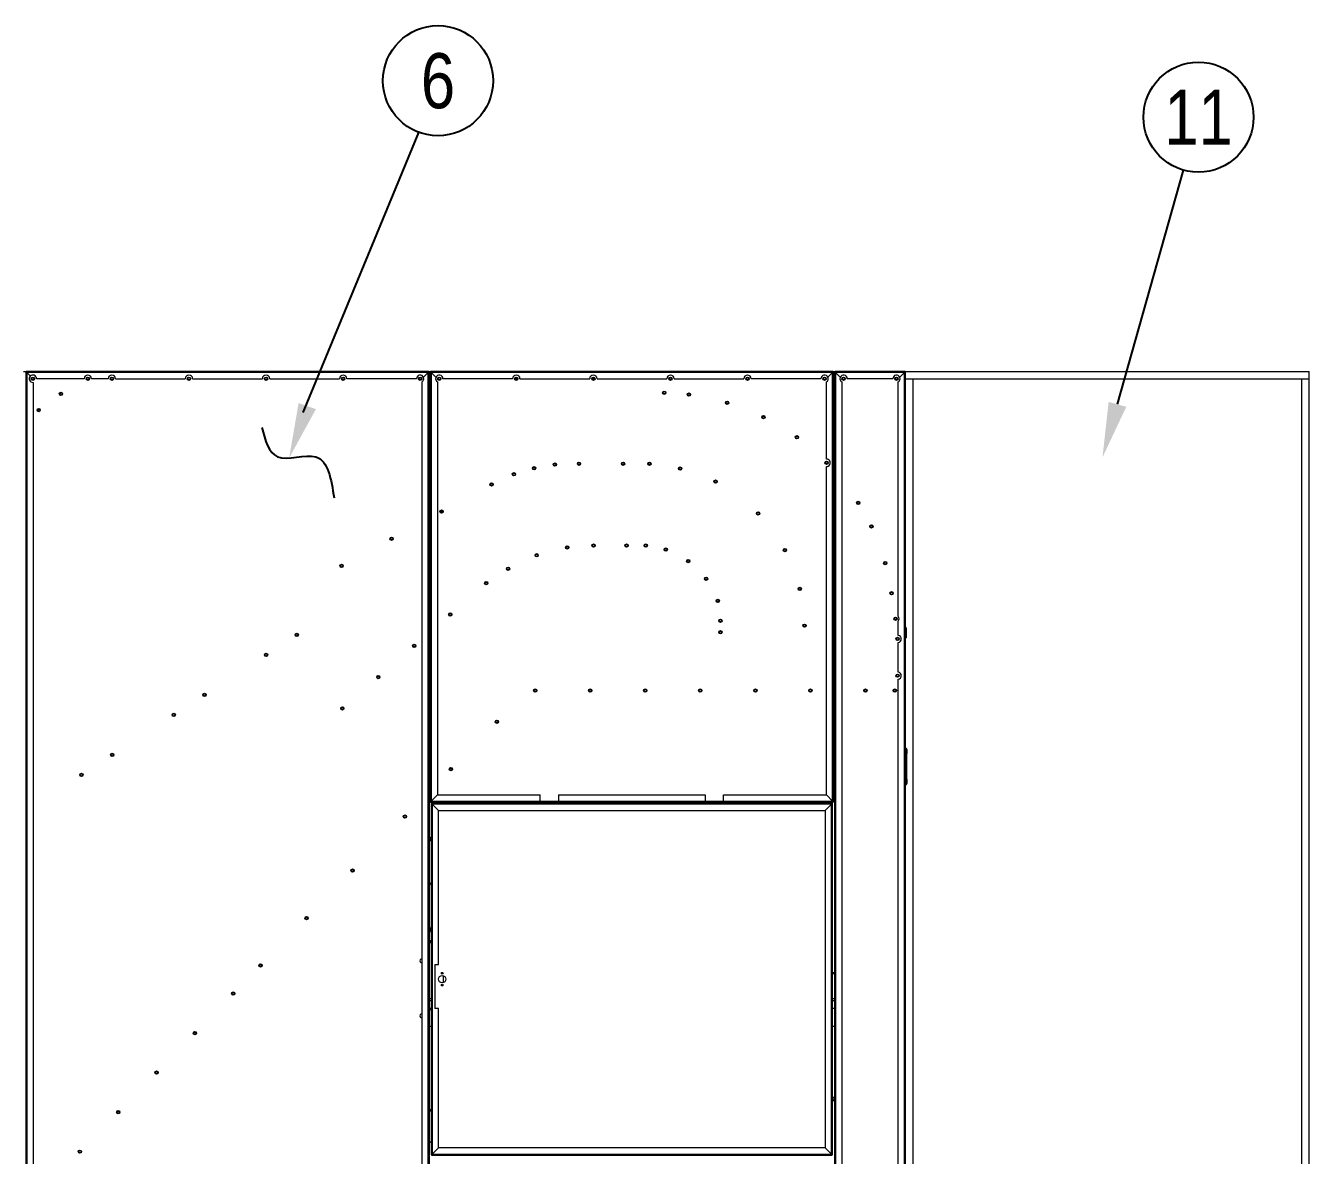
# Model space of a CAD drawing. Header units: millimetres. Extents: x -662982 to 31426, y -140792 to 22681.
# Drawn here: x 14714 to 18212, y 10351 to 13429 of the extents above; entities that cross this region are included whole.
import ezdxf
from ezdxf.enums import TextEntityAlignment as Align

# ---------------------------------------------------------------- set-up
doc = ezdxf.new("R2010")
doc.units = ezdxf.units.MM
doc.layers.add('냉각탑_dim', color=1, linetype='Continuous')
doc.layers.add('냉각탑_text', color=3, linetype='Continuous')
doc.styles.get("Standard").update_dxf_attribs({"font": 'arial.ttf'})

# ---------------------------------------------------------------- blocks, each defined once
blk = doc.blocks.new('1')
at = {"color": 7, "lineweight": 20, "ltscale": 0.003944}
blk.add_line((14708.8, 12487.4), (14715.9, 12487.4), dxfattribs=at)
at = {"color": 7, "lineweight": 20, "ltscale": 0.000888889}
for p, q in [((14714.3, 12485.8), (14715.9, 12485.8)), ((14714.3, 12484.3), (14715.9, 12484.3)), ((14715.9, 12487.4), (14715.9, 12485.8)), ((14717.4, 12487.4), (14717.4, 12485.8)), ((15811.2, 12487.4), (15811.2, 12485.8)), ((15812.7, 12487.4), (15812.7, 12485.8)), ((15814.3, 12485.8), (15812.7, 12485.8)), ((15814.3, 12484.3), (15812.7, 12484.3)), ((15816.3, 12485.8), (15817.9, 12485.8)), ((15816.3, 12484.3), (15817.9, 12484.3)), ((15817.9, 12487.4), (15817.9, 12485.8)), ((15819.4, 12487.4), (15819.4, 12485.8)), ((16913.2, 12487.4), (16913.2, 12485.8)), ((16914.7, 12487.4), (16914.7, 12485.8)), ((16916.3, 12485.8), (16914.7, 12485.8)), ((16916.3, 12484.3), (16914.7, 12484.3)), ((16918.3, 12485.8), (16919.9, 12485.8)), ((16918.3, 12484.3), (16919.9, 12484.3)), ((16919.9, 12487.4), (16919.9, 12485.8)), ((16921.4, 12487.4), (16921.4, 12485.8)), ((17109.2, 12487.4), (17109.2, 12485.8)), ((17110.7, 12487.4), (17110.7, 12485.8)), ((17112.3, 12485.8), (17110.7, 12485.8)), ((17112.3, 12484.3), (17110.7, 12484.3)), ((17112.3, 11761.3), (17113.9, 11761.3)), ((15816.3, 11316.5), (15817.9, 11316.5)), ((15816.3, 11315), (15817.9, 11315)), ((15817.9, 11313.4), (15817.9, 11315)), ((15819.3, 11309.8), (15820.9, 11309.8)), ((15819.3, 11308.3), (15820.9, 11308.3)), ((15819.4, 11313.4), (15819.4, 11315)), ((15820.9, 11311.4), (15820.9, 11309.8)), ((15822.4, 11311.4), (15822.4, 11309.8)), ((16910.2, 11311.4), (16910.2, 11309.8)), ((16911.7, 11311.4), (16911.7, 11309.8)), ((16913.3, 11309.8), (16911.7, 11309.8)), ((16913.3, 11308.3), (16911.7, 11308.3)), ((16913.2, 11313.4), (16913.2, 11315)), ((16916.3, 11316.5), (16914.7, 11316.5)), ((16916.3, 11315), (16914.7, 11315)), ((16914.7, 11313.4), (16914.7, 11315)), ((15819.3, 10354.5), (15820.9, 10354.5)), ((16913.3, 10354.5), (16911.7, 10354.5)), ((15819.3, 10353), (15820.9, 10353)), ((15820.9, 10351.4), (15820.9, 10353)), ((15822.4, 10351.4), (15822.4, 10353)), ((16910.2, 10351.4), (16910.2, 10353)), ((16911.7, 10351.4), (16911.7, 10353)), ((16913.3, 10353), (16911.7, 10353))]:
    blk.add_line(p, q, dxfattribs=at)
at = {"color": 7, "lineweight": 20, "ltscale": 0.000833333}
for p, q in [((14714.3, 12485.8), (14714.3, 12484.3)), ((14717.4, 12487.4), (14715.9, 12487.4)), ((14715.9, 12484.3), (14715.9, 12485.8)), ((14715.9, 12485.8), (14717.4, 12485.8)), ((14717.4, 12484.3), (14715.9, 12484.3)), ((15812.7, 12487.4), (15811.2, 12487.4)), ((15811.2, 12484.3), (15811.2, 12485.8)), ((15811.2, 12485.8), (15812.7, 12485.8)), ((15811.2, 12484.3), (15812.7, 12484.3)), ((15812.7, 12485.8), (15812.7, 12484.3)), ((15814.3, 12484.3), (15814.3, 12485.8)), ((15816.3, 12485.8), (15816.3, 12484.3)), ((15819.4, 12487.4), (15817.9, 12487.4)), ((15817.9, 12485.8), (15819.4, 12485.8)), ((15817.9, 12484.3), (15817.9, 12485.8)), ((15819.4, 12484.3), (15817.9, 12484.3)), ((16914.7, 12487.4), (16913.2, 12487.4)), ((16913.2, 12484.3), (16913.2, 12485.8)), ((16913.2, 12485.8), (16914.7, 12485.8)), ((16913.2, 12484.3), (16914.7, 12484.3)), ((16913.2, 12484.3), (16914.7, 12484.3)), ((16914.7, 12485.8), (16914.7, 12484.3)), ((16916.3, 12484.3), (16916.3, 12485.8)), ((16918.3, 12485.8), (16918.3, 12484.3)), ((16921.4, 12487.4), (16919.9, 12487.4)), ((16919.9, 12484.3), (16919.9, 12485.8)), ((16919.9, 12485.8), (16921.4, 12485.8)), ((16921.4, 12484.3), (16919.9, 12484.3)), ((16919.9, 12484.3), (16921.4, 12484.3)), ((17110.7, 12487.4), (17109.2, 12487.4)), ((17109.2, 12484.3), (17109.2, 12485.8)), ((17109.2, 12485.8), (17110.7, 12485.8)), ((17109.2, 12484.3), (17110.7, 12484.3)), ((17110.7, 12485.8), (17110.7, 12484.3)), ((17112.3, 12484.3), (17112.3, 12485.8)), ((15816.3, 11316.5), (15816.3, 11315)), ((15817.9, 11315), (15817.9, 11316.5)), ((15819.4, 11315), (15817.9, 11315)), ((15817.9, 11313.4), (15819.4, 11313.4)), ((15819.3, 11309.8), (15819.3, 11308.3)), ((15822.4, 11311.4), (15820.9, 11311.4)), ((15820.9, 11309.8), (15822.4, 11309.8)), ((15820.9, 11308.3), (15820.9, 11309.8)), ((15822.4, 11308.3), (15820.9, 11308.3)), ((16911.7, 11311.4), (16910.2, 11311.4)), ((16910.2, 11309.8), (16911.7, 11309.8)), ((16910.2, 11308.3), (16910.2, 11309.8)), ((16910.2, 11308.3), (16911.7, 11308.3)), ((16911.7, 11309.8), (16911.7, 11308.3)), ((16913.2, 11316.5), (16913.2, 11315)), ((16914.7, 11315), (16913.2, 11315)), ((16913.2, 11313.4), (16914.7, 11313.4)), ((16913.3, 11308.3), (16913.3, 11309.8)), ((16914.7, 11316.5), (16914.7, 11315)), ((16916.3, 11315), (16916.3, 11316.5)), ((15819.3, 10354.5), (15819.3, 10353)), ((15820.9, 10353), (15820.9, 10354.5)), ((16910.2, 10354.5), (16910.2, 10353)), ((16911.7, 10354.5), (16911.7, 10353)), ((16913.3, 10353), (16913.3, 10354.5)), ((15822.4, 10353), (15820.9, 10353)), ((15820.9, 10351.4), (15822.4, 10351.4)), ((16911.7, 10353), (16910.2, 10353)), ((16910.2, 10351.4), (16911.7, 10351.4))]:
    blk.add_line(p, q, dxfattribs=at)
at = {"color": 7, "lineweight": 20}
for p, q in [((14714.3, 12484.3), (14714.3, 9642.5)), ((15811.2, 12487.4), (14717.4, 12487.4)), ((14717.4, 12484.3), (14717.4, 9642.5)), ((15811.2, 12484.3), (14717.4, 12484.3)), ((14734.3, 12457.4), (14734.3, 10174.4)), ((15794.3, 9659.4), (15794.3, 12458.7)), ((15811.2, 9642.5), (15811.2, 12484.3)), ((15814.3, 9642.5), (15814.3, 12484.3)), ((15816.3, 12484.3), (15816.3, 11316.5)), ((16913.2, 12487.4), (15819.4, 12487.4)), ((16913.2, 12484.3), (15819.4, 12484.3)), ((15819.4, 12484.3), (15819.4, 11316.5)), ((15836.3, 12458.7), (15836.3, 11333.4)), ((16913.2, 11316.5), (16913.2, 12484.3)), ((16916.3, 11316.5), (16916.3, 12484.3)), ((16918.3, 12484.3), (16918.3, 9642.5)), ((16921.4, 12484.3), (16921.4, 9642.5)), ((16938.3, 12458.7), (16938.3, 9659.4)), ((17109.2, 9642.5), (17109.2, 12484.3)), ((17112.3, 9642.5), (17112.3, 12484.3)), ((17132.3, 9507.4), (17132.3, 12467.4)), ((17092.3, 9659.4), (17092.3, 11648.5)), ((15819.3, 11308.3), (15819.3, 10354.5)), ((15819.4, 11313.4), (16913.2, 11313.4)), ((16910.2, 11311.4), (15822.4, 11311.4)), ((16910.2, 11308.3), (15822.4, 11308.3)), ((15822.4, 11308.3), (15822.4, 10354.5)), ((16910.2, 10354.5), (16910.2, 11308.3)), ((16913.3, 10354.5), (16913.3, 11308.3)), ((15839.3, 11291.4), (16893.3, 11291.4)), ((16893.3, 11291.4), (16893.3, 10371.4)), ((15822.4, 10354.5), (16910.2, 10354.5)), ((16893.3, 10371.4), (15839.3, 10371.4)), ((15822.4, 10351.4), (16910.2, 10351.4))]:
    blk.add_line(p, q, dxfattribs=at)
at = {"color": 7, "lineweight": 20, "ltscale": 0.000833349}
for p, q in [((14715.9, 12484.3), (14717.4, 12484.3)), ((15817.9, 12484.3), (15819.4, 12484.3))]:
    blk.add_line(p, q, dxfattribs=at)
at = {"color": 7, "lineweight": 20, "ltscale": 0.001722}
for p, q in [((14717.4, 12484.3), (14717.4, 12487.4)), ((15819.4, 12484.3), (15819.4, 12487.4)), ((16921.4, 12484.3), (16921.4, 12487.4)), ((15819.4, 11316.5), (15816.3, 11316.5)), ((15819.4, 11316.5), (15819.4, 11313.4)), ((15822.4, 11308.3), (15822.4, 11311.4)), ((16913.2, 11316.5), (16916.3, 11316.5)), ((15822.4, 10354.5), (15819.3, 10354.5)), ((15822.4, 10354.5), (15822.4, 10351.4)), ((16910.2, 10354.5), (16913.3, 10354.5))]:
    blk.add_line(p, q, dxfattribs=at)
at = {"color": 7, "lineweight": 20, "ltscale": 0.007529}
blk.add_line((14727, 12474.7), (14717.4, 12484.3), dxfattribs=at)
blk.add_line((14727, 12474.7), (14717.4, 12484.3), dxfattribs=at)
at = {"color": 7, "lineweight": 20, "ltscale": 0.072222}
blk.add_line((14873.8, 12467.4), (14743.8, 12467.4), dxfattribs=at)
at = {"color": 7, "lineweight": 20, "ltscale": 0.025278}
blk.add_line((14939.3, 12467.4), (14893.8, 12467.4), dxfattribs=at)
at = {"color": 7, "lineweight": 20, "ltscale": 0.105556}
for p, q in [((14959.3, 12467.4), (15149.3, 12467.4)), ((15169.3, 12467.4), (15359.3, 12467.4)), ((15379.3, 12467.4), (15569.3, 12467.4)), ((15779.3, 12467.4), (15589.3, 12467.4)), ((16041.3, 12467.4), (15851.3, 12467.4)), ((16061.3, 12467.4), (16251.3, 12467.4)), ((16271.3, 12467.4), (16461.3, 12467.4)), ((16481.3, 12467.4), (16671.3, 12467.4)), ((16881.3, 12467.4), (16691.3, 12467.4))]:
    blk.add_line(p, q, dxfattribs=at)
at = {"color": 7, "lineweight": 20, "ltscale": 0.010045}
for p, q in [((15798.4, 12471.5), (15811.2, 12484.3)), ((15798.4, 12471.5), (15811.2, 12484.3)), ((15832.2, 12471.5), (15819.4, 12484.3)), ((15832.2, 12471.5), (15819.4, 12484.3)), ((16900.4, 12471.5), (16913.2, 12484.3)), ((16900.4, 12471.5), (16913.2, 12484.3)), ((16934.2, 12471.5), (16921.4, 12484.3)), ((16934.2, 12471.5), (16921.4, 12484.3)), ((17096.4, 12471.5), (17109.2, 12484.3)), ((17096.4, 12471.5), (17109.2, 12484.3))]:
    blk.add_line(p, q, dxfattribs=at)
at = {"color": 7, "lineweight": 20, "ltscale": 0.000833318}
blk.add_line((15811.2, 12484.3), (15812.7, 12484.3), dxfattribs=at)
at = {"color": 7, "lineweight": 20, "ltscale": 0.002889}
for p, q in [((15812.7, 12487.4), (15817.9, 12487.4)), ((16914.7, 12487.4), (16919.9, 12487.4))]:
    blk.add_line(p, q, dxfattribs=at)
at = {"color": 7, "lineweight": 20, "ltscale": 0.001111}
for p, q in [((15814.3, 12484.3), (15816.3, 12484.3)), ((16916.3, 12484.3), (16918.3, 12484.3)), ((15816.3, 12450.5), (15814.3, 12450.5)), ((15816.3, 12447.4), (15814.3, 12447.4)), ((15814.3, 12442.9), (15816.3, 12442.9)), ((15814.3, 12442.3), (15816.3, 12442.3)), ((15814.3, 12440.7), (15816.3, 12440.7)), ((16918.3, 12450.5), (16916.3, 12450.5)), ((16918.3, 12447.4), (16916.3, 12447.4)), ((16916.3, 11688.6), (16918.3, 11688.6)), ((16916.3, 11641.7), (16918.3, 11641.7)), ((16918.3, 11640.2), (16916.3, 11640.2)), ((16918.3, 11638.6), (16916.3, 11638.6)), ((16918.3, 11638.6), (16916.3, 11638.6)), ((16918.3, 11635.5), (16916.3, 11635.5)), ((16918.3, 11599.7), (16916.3, 11599.7)), ((16918.3, 11596.6), (16916.3, 11596.6)), ((16918.3, 11482.6), (16916.3, 11482.6)), ((16916.3, 11470.7), (16918.3, 11470.7)), ((16916.3, 11469.2), (16918.3, 11469.2)), ((16916.3, 11467.6), (16918.3, 11467.6)), ((16918.3, 11466), (16916.3, 11466)), ((16916.3, 11461), (16918.3, 11461)), ((16918.3, 11459.8), (16916.3, 11459.8)), ((17115.6, 11446), (17113.6, 11446)), ((17115.6, 11445.2), (17113.6, 11445.2)), ((17113.6, 11376), (17115.6, 11376)), ((16918.3, 11359.8), (16916.3, 11359.8))]:
    blk.add_line(p, q, dxfattribs=at)
at = {"color": 7, "lineweight": 20, "ltscale": 0.00315}
for p, q in [((16048.5, 12468.4), (16054.1, 12468.4)), ((16258.5, 12468.4), (16264.1, 12468.4))]:
    blk.add_line(p, q, dxfattribs=at)
at = {"color": 7, "lineweight": 20, "ltscale": 0.003136}
for p, q in [((16048.5, 12466.4), (16054.1, 12466.4)), ((16258.5, 12466.4), (16264.1, 12466.4))]:
    blk.add_line(p, q, dxfattribs=at)
at = {"color": 7, "lineweight": 20, "ltscale": 0.001812}
for p, q in [((16049.7, 12464.9), (16052.9, 12464.9)), ((16259.7, 12464.9), (16262.9, 12464.9))]:
    blk.add_line(p, q, dxfattribs=at)
at = {"color": 7, "lineweight": 20, "ltscale": 0.002485}
blk.add_line((16469.3, 12465.2), (16469.3, 12469.6), dxfattribs=at)
at = {"color": 7, "lineweight": 20, "ltscale": 0.11685}
blk.add_line((16896.3, 12248.4), (16896.3, 12458.7), dxfattribs=at)
at = {"color": 7, "lineweight": 20, "ltscale": 0.104333}
for p, q in [((17109.2, 12487.4), (16921.4, 12487.4)), ((17109.2, 12484.3), (16921.4, 12484.3))]:
    blk.add_line(p, q, dxfattribs=at)
at = {"color": 7, "lineweight": 20, "ltscale": 0.068889}
blk.add_line((17077.3, 12467.4), (16953.3, 12467.4), dxfattribs=at)
at = {"color": 7, "lineweight": 20, "ltscale": 0.354778}
blk.add_line((17092.3, 11820.1), (17092.3, 12458.7), dxfattribs=at)
at = {"lineweight": 20}
for p, q in [((17110.7, 12487.4), (17112.3, 12487.4)), ((17112.3, 12487.4), (18212.3, 12487.4)), ((17112.3, 12485.8), (17112.3, 12487.4)), ((17112.3, 12467.4), (18212.3, 12467.4)), ((18192.3, 9507.4), (18192.3, 12467.4)), ((18212.3, 9487.4), (18212.3, 12487.4))]:
    blk.add_line(p, q, dxfattribs=at)
at = {"color": 7, "lineweight": 20, "ltscale": 0.00282}
for p, q in [((14811.5, 12428.7), (14807.4, 12425.7)), ((14750.8, 12384.6), (14746.7, 12381.7))]:
    blk.add_line(p, q, dxfattribs=at)
at = {"color": 7, "lineweight": 20, "ltscale": 0.001525}
for p, q in [((16918.3, 12245.7), (16916.3, 12247.5)), ((16918.3, 12241.4), (16916.3, 12243.3)), ((16918.3, 12190.8), (16916.3, 12192.6))]:
    blk.add_line(p, q, dxfattribs=at)
at = {"color": 7, "lineweight": 20, "ltscale": 0.497241}
blk.add_line((16896.3, 11333.4), (16896.3, 12228.4), dxfattribs=at)
at = {"color": 7, "lineweight": 20, "ltscale": 0.001265}
for p, q in [((15814.3, 12109.9), (15816.3, 12111)), ((15814.3, 12106.3), (15816.3, 12107.4)), ((15814.3, 12064.4), (15816.3, 12065.4))]:
    blk.add_line(p, q, dxfattribs=at)
at = {"color": 7, "lineweight": 20, "ltscale": 0.003257}
blk.add_line((15847.1, 12108.2), (15847.1, 12102.4), dxfattribs=at)
at = {"color": 7, "lineweight": 20, "ltscale": 0.001473}
for p, q in [((15816.3, 11803.6), (15814.3, 11801.9)), ((15816.3, 11799.5), (15814.3, 11797.8)), ((15816.3, 11750.6), (15814.3, 11748.8))]:
    blk.add_line(p, q, dxfattribs=at)
at = {"color": 7, "lineweight": 20, "ltscale": 0.021651}
blk.add_line((17092.3, 11768.1), (17092.3, 11807.1), dxfattribs=at)
at = {"color": 7, "lineweight": 20, "ltscale": 0.014944}
blk.add_line((17113.9, 11788.2), (17113.9, 11761.3), dxfattribs=at)
at = {"color": 7, "lineweight": 20, "ltscale": 0.044669}
blk.add_line((17092.3, 11668.1), (17092.3, 11748.5), dxfattribs=at)
at = {"color": 7, "lineweight": 20, "ltscale": 0.000722222}
blk.add_line((17112.3, 11445.2), (17113.6, 11445.2), dxfattribs=at)
at = {"color": 7, "lineweight": 20, "ltscale": 0.001833}
for p, q in [((17115.6, 11445.2), (17112.3, 11445.2)), ((17115.6, 11376.8), (17112.3, 11376.8))]:
    blk.add_line(p, q, dxfattribs=at)
at = {"color": 7, "lineweight": 20, "ltscale": 0.006389}
for p, q in [((17113.6, 11457.5), (17113.6, 11446)), ((17115.6, 11457.5), (17115.6, 11446)), ((17113.6, 11376), (17113.6, 11364.5)), ((17115.6, 11376), (17115.6, 11364.5))]:
    blk.add_line(p, q, dxfattribs=at)
at = {"color": 7, "lineweight": 20, "ltscale": 0.002333}
for p, q in [((17115.6, 11441), (17115.6, 11445.2)), ((17115.6, 11376.8), (17115.6, 11381))]:
    blk.add_line(p, q, dxfattribs=at)
at = {"color": 7, "lineweight": 20, "ltscale": 0.038}
blk.add_line((17115.6, 11376.8), (17115.6, 11445.2), dxfattribs=at)
at = {"color": 7, "lineweight": 20, "ltscale": 0.005556}
for p, q in [((17115.6, 11431), (17115.6, 11441)), ((17115.6, 11421), (17115.6, 11431)), ((17115.6, 11411), (17115.6, 11421)), ((17115.6, 11401), (17115.6, 11411)), ((17115.6, 11391), (17115.6, 11401)), ((17115.6, 11381), (17115.6, 11391)), ((15829.3, 10871.4), (15839.3, 10871.4)), ((15839.3, 10751.4), (15829.3, 10751.4)), ((15814.3, 10478), (15819.3, 10469.3)), ((15814.3, 10478), (15819.3, 10469.3))]:
    blk.add_line(p, q, dxfattribs=at)
at = {"color": 7, "lineweight": 20, "ltscale": 0.001596}
for p, q in [((15816.3, 11375.3), (15814.3, 11373.2)), ((15816.3, 11370.3), (15814.3, 11368.2)), ((15816.3, 11320), (15814.3, 11317.9))]:
    blk.add_line(p, q, dxfattribs=at)
at = {"color": 7, "lineweight": 20, "ltscale": 0.001632}
blk.add_line((15816.3, 11315), (15814.3, 11312.9), dxfattribs=at)
at = {"color": 7, "lineweight": 20, "ltscale": 0.013278}
for p, q in [((15836.3, 11333.4), (15819.4, 11316.5)), ((15819.4, 11316.5), (15836.3, 11333.4)), ((15822.4, 11308.3), (15839.3, 11291.4)), ((15839.3, 11291.4), (15822.4, 11308.3)), ((16893.3, 11291.4), (16910.2, 11308.3)), ((16910.2, 11308.3), (16893.3, 11291.4)), ((16896.3, 11333.4), (16913.2, 11316.5)), ((16913.2, 11316.5), (16896.3, 11333.4)), ((15839.3, 10371.4), (15822.4, 10354.5)), ((15822.4, 10354.5), (15839.3, 10371.4)), ((16910.2, 10354.5), (16893.3, 10371.4)), ((16893.3, 10371.4), (16910.2, 10354.5))]:
    blk.add_line(p, q, dxfattribs=at)
at = {"color": 7, "lineweight": 20, "ltscale": 0.164944}
for p, q in [((15819.4, 11316.5), (16116.3, 11316.5)), ((16616.3, 11316.5), (16913.2, 11316.5))]:
    blk.add_line(p, q, dxfattribs=at)
at = {"color": 7, "lineweight": 20, "ltscale": 0.155556}
for p, q in [((15836.3, 11333.4), (16116.3, 11333.4)), ((16616.3, 11333.4), (16896.3, 11333.4))]:
    blk.add_line(p, q, dxfattribs=at)
at = {"color": 7, "lineweight": 20, "ltscale": 0.00139}
for p, q in [((15889, 11311.4), (15890.5, 11313.4)), ((15893.3, 11311.4), (15894.9, 11313.4)), ((15982.8, 11311.4), (15984.3, 11313.4)), ((15982.8, 11311.4), (15984.3, 11313.4))]:
    blk.add_line(p, q, dxfattribs=at)
at = {"color": 7, "lineweight": 20, "ltscale": 0.009389}
for p, q in [((16116.3, 11316.5), (16116.3, 11333.4)), ((16166.3, 11333.4), (16166.3, 11316.5)), ((16566.3, 11333.4), (16566.3, 11316.5)), ((16616.3, 11316.5), (16616.3, 11333.4))]:
    blk.add_line(p, q, dxfattribs=at)
at = {"color": 7, "lineweight": 20, "ltscale": 0.027778}
for p, q in [((16116.3, 11316.5), (16166.3, 11316.5)), ((16116.3, 11316.5), (16166.3, 11316.5)), ((16566.3, 11316.5), (16616.3, 11316.5)), ((16566.3, 11316.5), (16616.3, 11316.5))]:
    blk.add_line(p, q, dxfattribs=at)
at = {"color": 7, "lineweight": 20, "ltscale": 0.222222}
for p, q in [((16166.3, 11333.4), (16566.3, 11333.4)), ((16166.3, 11316.5), (16566.3, 11316.5))]:
    blk.add_line(p, q, dxfattribs=at)
at = {"color": 7, "lineweight": 20, "ltscale": 0.233333}
blk.add_line((15839.3, 10871.4), (15839.3, 11291.4), dxfattribs=at)
at = {"color": 7, "lineweight": 20, "ltscale": 0.004623}
for p, q in [((15814.3, 11212.1), (15819.3, 11218.7)), ((15814.3, 11206.2), (15819.3, 11212.9)), ((15814.3, 11087.3), (15819.3, 11093.9)), ((15814.3, 11087.3), (15819.3, 11093.9))]:
    blk.add_line(p, q, dxfattribs=at)
at = {"color": 7, "lineweight": 20, "ltscale": 0.066667}
blk.add_line((15829.3, 10871.4), (15829.3, 10751.4), dxfattribs=at)
at = {"color": 7, "lineweight": 20, "ltscale": 0.002778}
for p, q in [((16913.3, 10849.2), (16918.3, 10849.2)), ((16918.3, 10847.6), (16913.3, 10847.6)), ((16913.3, 10847.6), (16918.3, 10847.6)), ((16918.3, 10846), (16913.3, 10846)), ((15819.3, 10777.5), (15814.3, 10777.5)), ((16918.3, 10777.5), (16913.3, 10777.5)), ((15819.3, 10772.8), (15814.3, 10772.8)), ((15814.3, 10752.5), (15819.3, 10752.5)), ((16918.3, 10772.8), (16913.3, 10772.8)), ((16913.3, 10752.5), (16918.3, 10752.5)), ((15819.3, 10702.5), (15814.3, 10702.5)), ((16918.3, 10702.5), (16913.3, 10702.5))]:
    blk.add_line(p, q, dxfattribs=at)
at = {"color": 7, "lineweight": 20, "ltscale": 0.211111}
blk.add_line((15839.3, 10371.4), (15839.3, 10751.4), dxfattribs=at)
at = {"color": 7, "lineweight": 20, "ltscale": 0.003928}
blk.add_line((15819.3, 10385.3), (15814.3, 10390.3), dxfattribs=at)
at = {"color": 7, "lineweight": 20}
for centre, radius in [((14733.8, 12467.4), 4.5), ((14733.8, 12467.4), 3), ((14883.8, 12467.4), 4.5), ((14883.8, 12467.4), 3), ((14949.3, 12467.4), 4.5), ((14949.3, 12467.4), 3), ((15159.3, 12467.4), 4.5), ((15159.3, 12467.4), 3), ((15369.3, 12467.4), 4.5), ((15369.3, 12467.4), 3), ((15579.3, 12467.4), 4.5), ((15579.3, 12467.4), 3), ((15789.3, 12467.4), 4.5), ((15789.3, 12467.4), 3), ((15841.3, 12467.4), 4.5), ((15841.3, 12467.4), 3), ((16051.3, 12467.4), 4.5), ((16051.3, 12467.4), 3), ((16261.3, 12467.4), 4.5), ((16261.3, 12467.4), 3), ((16471.3, 12467.4), 4.5), ((16471.3, 12467.4), 3), ((16681.3, 12467.4), 4.5), ((16681.3, 12467.4), 3), ((16891.3, 12467.4), 4.5), ((16891.3, 12467.4), 3), ((16943.3, 12467.4), 4.5), ((16943.3, 12467.4), 3), ((17087.3, 12467.4), 4.5), ((17087.3, 12467.4), 3), ((14810.4, 12425.9), 4.5), ((14810.4, 12425.9), 3), ((16454.5, 12429.2), 4.5), ((16454.5, 12429.2), 3), ((16521.7, 12424.4), 4.5), ((16521.7, 12424.4), 3), ((14749.7, 12381.9), 4.5), ((14749.7, 12381.9), 3), ((16625.8, 12402.1), 4.5), ((16625.8, 12402.1), 3), ((16724.8, 12362.8), 4.5), ((16724.8, 12362.8), 3), ((16816, 12307.8), 4.5), ((16816, 12307.8), 3), ((16044.9, 12207.1), 4.5), ((16044.9, 12207.1), 3), ((16099.7, 12223.7), 4.5), ((16099.7, 12223.7), 3), ((16156.3, 12233.3), 4.5), ((16156.3, 12233.3), 3), ((16222.1, 12235.7), 4.5), ((16222.1, 12235.7), 3), ((16342.1, 12235.7), 4.5), ((16342.1, 12235.7), 3), ((16414.1, 12235.7), 4.5), ((16414.1, 12235.7), 3), ((16497.8, 12222.5), 4.5), ((16497.8, 12222.5), 3), ((16896.8, 12238.4), 4.5), ((16896.8, 12238.4), 3), ((15983.9, 12179.3), 4.5), ((15983.9, 12179.3), 3), ((16594.5, 12187.3), 4.5), ((16594.5, 12187.3), 3), ((15847.7, 12105.3), 4.5), ((15847.7, 12105.3), 3), ((16710, 12100.4), 4.5), ((16710, 12100.4), 3), ((16983, 12129), 4.5), ((16983, 12129), 3), ((17018.8, 12064.8), 4.5), ((15711.5, 12031.3), 4.5), ((15711.5, 12031.3), 3), ((17018.8, 12064.8), 3), ((16190.2, 12007.6), 4.5), ((16190.2, 12007.6), 3), ((16261.9, 12012.8), 4.5), ((16261.9, 12012.8), 3), ((16351.9, 12012.8), 4.5), ((16351.9, 12012.8), 3), ((16403.9, 12012.8), 4.5), ((16403.9, 12012.8), 3), ((16458.7, 12001.7), 4.5), ((16458.7, 12001.7), 3), ((16783.2, 12000.7), 4.5), ((16783.2, 12000.7), 3), ((16106.8, 11986.3), 4.5), ((16106.8, 11986.3), 3), ((16519.7, 11970.6), 4.5), ((16519.7, 11970.6), 3), ((17056.6, 11965.2), 4.5), ((17056.6, 11965.2), 3), ((15575.3, 11957.3), 4.5), ((15575.3, 11957.3), 3), ((16028.9, 11949.8), 4.5), ((16028.9, 11949.8), 3), ((15969.4, 11910.4), 4.5), ((15969.4, 11910.4), 3), ((16568.5, 11922.5), 4.5), ((16568.5, 11922.5), 3), ((16823.8, 11894.7), 4.5), ((16823.8, 11894.7), 3), ((16600.4, 11862.2), 4.5), ((16600.4, 11862.2), 3), ((17074.1, 11882.8), 4.5), ((17074.1, 11882.8), 3), ((15871.3, 11825), 4.5), ((15871.3, 11825), 3), ((16607.4, 11808.1), 4.5), ((16607.4, 11808.1), 3), ((16836.7, 11794.6), 4.5), ((16836.7, 11794.6), 3), ((17084.7, 11813.6), 4.5), ((17084.7, 11813.6), 3), ((15453.2, 11769.2), 4.5), ((15453.2, 11769.2), 3), ((16607.7, 11776.6), 4.5), ((16607.7, 11776.6), 3), ((17090.3, 11758.3), 4.5), ((17090.3, 11758.3), 3), ((15369.4, 11714.7), 4.5), ((15773.3, 11739.6), 4.5), ((15773.3, 11739.6), 3), ((15369.4, 11714.7), 3), ((15675.3, 11654.3), 4.5), ((15675.3, 11654.3), 3), ((17090.3, 11658.3), 4.5), ((17090.3, 11658.3), 3), ((16102.7, 11617.6), 4.5), ((16102.7, 11617.6), 3), ((16252.7, 11617.6), 4.5), ((16252.7, 11617.6), 3), ((16402.7, 11617.6), 4.5), ((16402.7, 11617.6), 3), ((16552.7, 11617.6), 4.5), ((16552.7, 11617.6), 3), ((16702.7, 11617.6), 4.5), ((16702.7, 11617.6), 3), ((16852.7, 11617.6), 4.5), ((16852.7, 11617.6), 3), ((17002.7, 11617.6), 4.5), ((17002.7, 11617.6), 3), ((17082.7, 11617.6), 4.5), ((17082.7, 11617.6), 3), ((15201.6, 11605.8), 4.5), ((15201.6, 11605.8), 3), ((15117.8, 11551.3), 4.5), ((15117.8, 11551.3), 3), ((15577.2, 11568.9), 4.5), ((15577.2, 11568.9), 3), ((15998.3, 11532.8), 4.5), ((15998.3, 11532.8), 3), ((14950, 11442.4), 4.5), ((14950, 11442.4), 3), ((15873, 11403.6), 4.5), ((15873, 11403.6), 3), ((14866.1, 11387.9), 4.5), ((14866.1, 11387.9), 3), ((15747.7, 11274.4), 4.5), ((15747.7, 11274.4), 3), ((15605, 11127.3), 4.5), ((15605, 11127.3), 3), ((15479.6, 10998), 4.5), ((15479.6, 10998), 3), ((15354.3, 10868.8), 4.5), ((15354.3, 10868.8), 3), ((15849.3, 10847.6), 2.25), ((15849.3, 10831.4), 10), ((15849.3, 10815.2), 2.25), ((15279.8, 10792), 4.5), ((15279.8, 10792), 3), ((15175.4, 10684.4), 4.5), ((15175.4, 10684.4), 3), ((15070.9, 10576.7), 4.5), ((15070.9, 10576.7), 3), ((14966.5, 10469), 4.5), ((14966.5, 10469), 3), ((14862.1, 10361.4), 4.5), ((14862.1, 10361.4), 3)]:
    blk.add_circle(centre, radius, dxfattribs=at)
for centre, radius, start, end in [((14733.8, 12467.4), 10, 0, 272.8656), ((14883.8, 12467.4), 10, 0, 180), ((14903.2, 12484.3), 3.1, 89.7397, 90), ((14913.4, 12484.3), 3.1, 90, 90.2603), ((14949.3, 12467.4), 10, 360, 180), ((15159.3, 12467.4), 10, 360, 180), ((15369.3, 12467.4), 10, 360, 180), ((15579.3, 12467.4), 10, 0, 180), ((15789.3, 12467.4), 10, 300, 180), ((15841.3, 12467.4), 10, 0, 239.9997), ((16007.2, 12484.3), 3.1, 89.7397, 90), ((16015.4, 12484.3), 3.1, 90, 90.2603), ((16051.3, 12467.4), 10, 0, 180), ((16261.3, 12467.4), 10, 360, 180), ((16471.3, 12467.4), 10, 360, 180), ((16681.3, 12467.4), 10, 360, 180), ((16891.3, 12467.4), 10, 300.0003, 180), ((16943.3, 12467.4), 10, 0, 240), ((17087.3, 12467.4), 10, 300, 180), ((17109.2, 12484.3), 3.1, 89.7307, 90), ((17109.2, 12484.3), 1.5, 360, 89.6129), ((17109.2, 12484.3), 3.1, 28.9378, 61.0622), ((17109.2, 12484.3), 3.1, 360, 0.2618), ((16896.8, 12238.4), 10, 267.1352, 92.8648), ((16446.8, 11788.6), 660.3, 44.432, 44.6794), ((17084.7, 11813.6), 10, 319.1416, 40.8584), ((17110.8, 11788.2), 3.1, 0, 61.0615), ((17090.3, 11758.3), 10, 281.5372, 78.4628), ((17090.3, 11658.3), 10, 281.5372, 78.4628), ((17109.2, 11596.6), 3.1, 359.7467, 0), ((17112.1, 11457.5), 3.5, 0, 86.7271), ((17112.1, 11457.5), 1.5, 0, 82.3445), ((17112.1, 11364.5), 1.5, 277.6555, 0), ((17112.1, 11364.5), 3.5, 273.2729, 0), ((16168, 11314.2), 4.5, 190.7006, 219.059), ((16168, 11314.2), 3, 196.1717, 250.9411), ((16168, 11314.2), 3, 289.0589, 343.8283), ((16168, 11314.2), 4.5, 320.941, 349.2994), ((16283.8, 11310), 4.5, 131.1148, 162.0041), ((16283.8, 11310), 3, 27.6081, 152.3919), ((16283.8, 11310), 4.5, 17.9959, 48.8852), ((16258.6, 10847.6), 458, 163.571, 165.9508), ((15816.9, 10933.5), 2.5, 13.3914, 346.6086), ((15792.7, 10881.4), 4.5, 69.1729, 290.8271), ((16258.6, 10847.6), 407.2, 179.8866, 180.1134), ((16258.6, 10847.6), 407.2, 180.9054, 183.6278), ((15817.6, 10758.3), 10, 250.5261, 279.5915), ((15792.7, 10731.4), 4.5, 69.1729, 290.8271), ((16914.2, 10505), 4.5, 25.0674, 101.8471), ((16914.2, 10505), 3, 252.0641, 107.9358), ((16914.2, 10505), 4.5, 258.1529, 334.9326)]:
    blk.add_arc(centre, radius, start, end, dxfattribs=at)
at = {"layer": '냉각탑_dim', "lineweight": -3}
blk.add_spline([(15358, 12334.3), (15400.3, 12254.7), (15504.9, 12254.7), (15554.6, 12142.7)], degree=3, dxfattribs=at)
for points in [[(15505.2, 12384.6), (15432.2, 12251.2), (15458, 12401.1)], [(17713.5, 12390.9), (17648.7, 12253.3), (17665.4, 12404.4)]]:
    blk.add_solid(points, dxfattribs=at)

msp = doc.modelspace()

# ---------------------------------------------------------------- linework, layer by layer
at = {"layer": '냉각탑_dim', "linetype": 'ByBlock', "lineweight": -3, "elevation": 0}
for points in [[(15470.8, 12375), (15785.7, 13138.7)], [(17689.5, 12397.7), (17869.6, 13035.7)]]:
    msp.add_lwpolyline(points, dxfattribs=at)
at = {"layer": '냉각탑_dim', "linetype": 'ByBlock', "lineweight": -3}
for centre in [(15837.9, 13279.4), (17910.3, 13180.1)]:
    msp.add_circle(centre, 150, dxfattribs=at)

# ---------------------------------------------------------------- block references
msp.add_blockref('1', (0, 0))

# ---------------------------------------------------------------- texts
at = {"layer": '냉각탑_text', "width": 0.8}
for s, p in [('6', (15837.9, 13279.4)), ('11', (17910.3, 13180.1))]:
    msp.add_text(s, height=150, dxfattribs=at).set_placement(p, align=Align.MIDDLE_CENTER)

doc.saveas('drawing.dxf')
